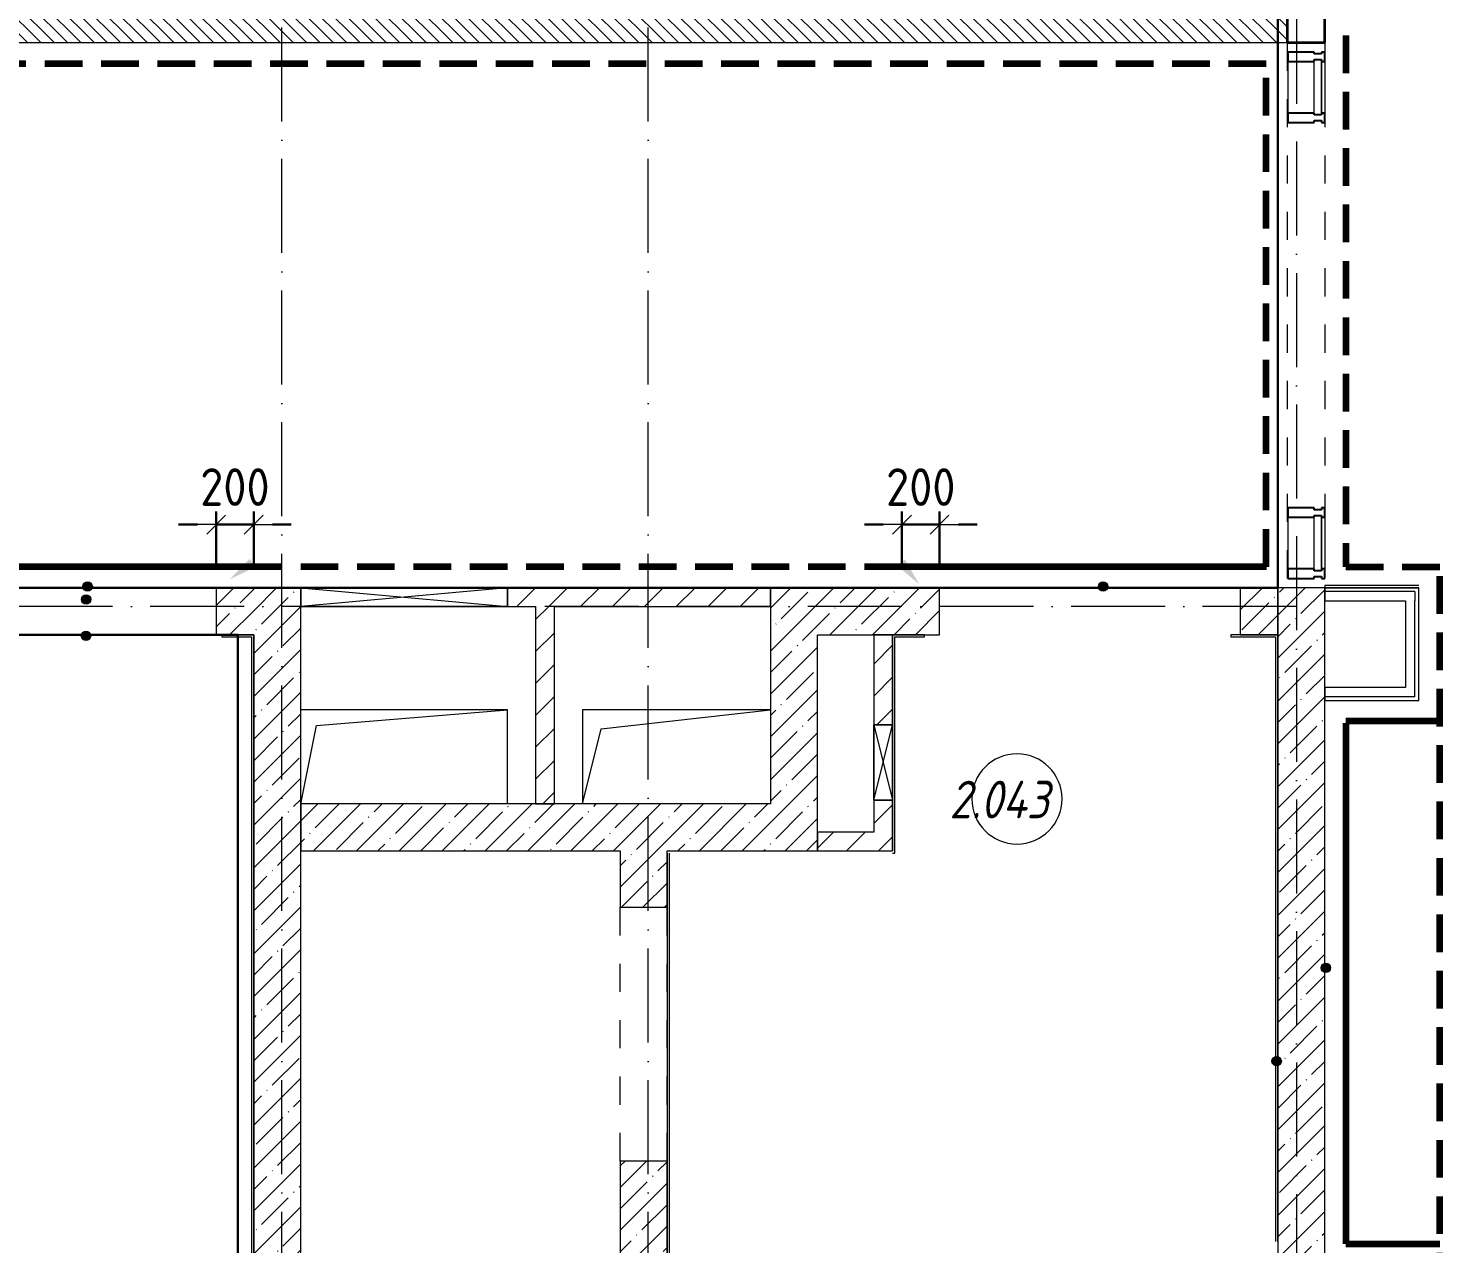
# Model space of a CAD drawing. Header units: millimetres. Extents: x -17017 to 628417, y -109036 to 199237.
# Drawn here: x 74630 to 82142, y -101805 to -95339 of the extents above; entities that cross this region are included whole.
import ezdxf

# ---------------------------------------------------------------- set-up
doc = ezdxf.new("R2010")
doc.units = ezdxf.units.MM
for name, pattern in [('50_200_ШТРИХ_1Т_ш5_п1_п1_', [700, 500, -100, 0, -100]), ('Штрих короткий', [300, 150, -150]), ('Штриховая _2 мм - 1 мм_', [300, 200, -100])]:
    doc.linetypes.add(name, pattern=pattern)
for name, color, linetype, lineweight in [('0-1', 7, 'Continuous', 5), ('0-2', 7, 'Continuous', 9), ('Импосты витража', 7, 'Continuous', 9), ('Импосты витража-1', 7, 'Continuous', 25), ('Марки помещений', 7, 'Continuous', 9), ('Марки стен', 7, 'Continuous', 9), ('Несущие колонны-1', 7, 'Continuous', 35), ('Обобщенные модели', 7, 'Continuous', 9), ('Общие ребра', 7, 'Continuous', 9), ('Оси-2', 7, '50_200_ШТРИХ_1Т_ш5_п1_п1_', 9), ('Остекление-1', 7, 'Continuous', 9), ('Перемычка-1', 7, 'Штрих короткий', 9), ('Размеры', 7, 'Continuous', 15), ('Стены-1', 7, 'Continuous', 13), ('стяжа', 7, 'Continuous', 30), ('Текстовые примечания', 7, 'Continuous', 9), ('Штриховка разреза-1', 7, 'Continuous', 9), ('Элементы узлов', 7, 'Continuous', 9)]:
    doc.layers.add(name, color=color, linetype=linetype, lineweight=lineweight)
doc.layers.add('СТ 1_12', color=7, linetype='Continuous', lineweight=90, true_color=0x82a33b)
doc.layers.add('СТ-1_1', color=7, linetype='Штриховая _2 мм - 1 мм_', lineweight=90, true_color=0x888888)
doc.layers.get('0-2').off()
doc.styles.add('ISOCPEUR_I_2', font='isocpeui.ttf', dxfattribs={"width": 0.85, "height": 2.3})
doc.styles.add('СПДС', font='isocpeur.ttf', dxfattribs={"width": 0.9})
doc.dimstyles.new('Размера А3', dxfattribs={"dimtxt": 200, "dimasz": 100, "dimexe": 70, "dimexo": 100, "dimgap": 20, "dimtad": 1, "dimdec": 0, "dimrnd": 10, "dimzin": 0, "dimdsep": 46, "dimtxsty": 'СПДС', "dimblk": 'ARROWHEAD_6', "dimcen": 1, "dimclrd": 256, "dimclre": 256, "dimclrt": 256, "dimazin": 0, "dimtfac": 1, "dimtdec": 0, "dimtmove": 2, "dimatfit": 3, "dimfxl": 1, "dimtolj": 1, "dimtzin": 0, "dimarcsym": 0})
pattern_1 = [(45, (0, 0), (-114.04925, 114.04925), []), (45, (114.05, 0), (-114.04925, 114.04925), [201.612, -40.322, 3.353, -36.97])]
pattern_2 = [(45, (0, 0), (-84.85281, 84.85281), [])]

# ---------------------------------------------------------------- blocks, each defined once
blk = doc.blocks.new('ARROWHEAD_6')
at = {"color": 0, "linetype": 'Continuous'}
for p, q in [((0, 0), (-1, 0)), ((-0.5, -0.5), (0.5, 0.5))]:
    blk.add_line(p, q, dxfattribs=at)
blk = doc.blocks.new('*D653')
at = {"layer": 'Defpoints', "color": 0, "transparency": 16777216}
for p in [(79479.9, -97979.7), (79279.9, -98303.3), (79479.9, -98307.3)]:
    blk.add_point(p, dxfattribs=at)
at = {"layer": 'Размеры', "lineweight": -2, "transparency": 16777216}
for p, q in [((79279.9, -98203.3), (79279.9, -97909.7)), ((79479.9, -98207.3), (79479.9, -97909.7)), ((79179.9, -97979.7), (79079.9, -97979.7)), ((79279.9, -97979.7), (79479.9, -97979.7)), ((79579.9, -97979.7), (79679.9, -97979.7))]:
    blk.add_line(p, q, dxfattribs=at)
at = {"layer": 'Размеры', "lineweight": -2, "transparency": 16777216, "xscale": 100, "yscale": 100, "zscale": 100}
blk.add_blockref('ARROWHEAD_6', (79279.9, -97979.7), dxfattribs=at)
at = {"layer": 'Размеры', "lineweight": -2, "transparency": 16777216, "xscale": 100, "yscale": 100, "zscale": 100, "rotation": 180}
blk.add_blockref('ARROWHEAD_6', (79479.9, -97979.7), dxfattribs=at)
at = {"layer": 'Размеры', "transparency": 16777216, "insert": (79379.9, -97779.7), "char_height": 200, "width": 1.866, "attachment_point": 5, "style": 'СПДС'}
blk.add_mtext('\\A1;200', dxfattribs=at)
blk = doc.blocks.new('*D654')
at = {"layer": 'Defpoints', "color": 0, "transparency": 16777216}
for p in [(75829.9, -97979.7), (75629.9, -98307.3), (75829.9, -98303.3)]:
    blk.add_point(p, dxfattribs=at)
at = {"layer": 'Размеры', "lineweight": -2, "transparency": 16777216}
for p, q in [((75629.9, -98207.3), (75629.9, -97909.7)), ((75829.9, -98203.3), (75829.9, -97909.7)), ((75529.9, -97979.7), (75429.9, -97979.7)), ((75629.9, -97979.7), (75829.9, -97979.7)), ((75929.9, -97979.7), (76029.9, -97979.7))]:
    blk.add_line(p, q, dxfattribs=at)
at = {"layer": 'Размеры', "lineweight": -2, "transparency": 16777216, "xscale": 100, "yscale": 100, "zscale": 100}
blk.add_blockref('ARROWHEAD_6', (75629.9, -97979.7), dxfattribs=at)
at = {"layer": 'Размеры', "lineweight": -2, "transparency": 16777216, "xscale": 100, "yscale": 100, "zscale": 100, "rotation": 180}
blk.add_blockref('ARROWHEAD_6', (75829.9, -97979.7), dxfattribs=at)
at = {"layer": 'Размеры', "transparency": 16777216, "insert": (75729.9, -97779.7), "char_height": 200, "width": 1.866, "attachment_point": 5, "style": 'СПДС'}
blk.add_mtext('\\A1;200', dxfattribs=at)
blk = doc.blocks.new('Проем_Дверь_Прямоугольный - 1350х2100h_проемы без заполнения-26950587-АИ2_02_План отделки стен 2-го этажа _Часть 2_')
at = {"layer": 'Перемычка-1'}
for p, q in [((675, 125), (-675, 125)), ((675, -125), (-675, -125))]:
    blk.add_line(p, q, dxfattribs=at)
blk = doc.blocks.new('PNS_Панель прямоугольная2 - Нр_Стекло - 40мм-28950549-АИ2_02_План отделки стен 2-го этажа _Часть 2_')
at = {"layer": 'Остекление-1'}
for p, q in [((-137.5, 40), (137.5, 40)), ((-147.5, 0), (147.5, 0)), ((137.5, 0), (-137.5, 0))]:
    blk.add_line(p, q, dxfattribs=at)
blk = doc.blocks.new('Прямоугольный импост - Импост структурный с накладкой - 180мм-26944798-АИ2_02_План отделки стен 2-го этажа _Часть 2_')
at = {"layer": 'Импосты витража-1'}
for p, q in [((-25, 0), (-25, 17)), ((-25, 17), (25, 17)), ((-15, 0), (-25, 0)), ((-15, -40), (-15, 0)), ((25, 0), (15, 0)), ((15, 0), (15, -40)), ((25, 17), (25, 0)), ((-25, -180), (-25, -40)), ((-25, -40), (-15, -40)), ((15, -40), (25, -40)), ((25, -40), (25, -180)), ((25, -180), (-25, -180))]:
    blk.add_line(p, q, dxfattribs=at)
blk = doc.blocks.new('Прямоугольный импост - Импост структурный с накладкой - 180мм-27001384-АИ2_02_План отделки стен 2-го этажа _Часть 2_')
at = {"layer": 'Импосты витража'}
for p, q in [((40850, 10700), (40850, 10425)), ((41047, 10700), (41047, 10425))]:
    blk.add_line(p, q, dxfattribs=at)
blk = doc.blocks.new('Прямоугольный импост - Импост структурный с накладкой - 180мм-26943387-АИ2_02_План отделки стен 2-го этажа _Часть 2_')
at = {"layer": 'Импосты витража-1'}
for p, q in [((-25, 0), (-25, 17)), ((-25, 17), (25, 17)), ((-15, 0), (-25, 0)), ((-15, -40), (-15, 0)), ((25, 0), (15, 0)), ((15, 0), (15, -40)), ((25, 17), (25, 0)), ((-25, -180), (-25, -40)), ((-25, -40), (-15, -40)), ((15, -40), (25, -40)), ((25, -40), (25, -180)), ((25, -180), (-25, -180))]:
    blk.add_line(p, q, dxfattribs=at)
blk = doc.blocks.new('AR_Отверстие прямоугольное _в плите_ - AR_Отверстие прямоугольное _в плите_-V238-АИ2_02_План отделки стен 2-го этажа _Часть 2_')
at = {"layer": 'Обобщенные модели'}
for p, q in [((500, 250), (-500, 250)), ((-500, 250), (-500, -250)), ((-400, 150), (500, 250)), ((-500, -250), (-400, 150))]:
    blk.add_line(p, q, dxfattribs=at)
blk = doc.blocks.new('AR_Отверстие прямоугольное _в плите_ - AR_Отверстие прямоугольное _в плите_-30552508-АИ2_02_План отделки стен 2-го этажа _Часть 2_')
at = {"layer": 'Обобщенные модели'}
for p, q in [((550, 250), (-550, 250)), ((-466.7, 166.7), (550, 250)), ((550, -250), (550, 250)), ((-550, -250), (-466.7, 166.7))]:
    blk.add_line(p, q, dxfattribs=at)
blk = doc.blocks.new('Проем_Дверь_Прямоугольный - 2900х2800h_витражные проемы-35267925-АИ2_02_План отделки стен 2-го этажа _Часть 2_')
at = {"layer": 'Перемычка-1'}
for p, q in [((1450, 100), (-1450, 100)), ((1450, -100), (-1450, -100))]:
    blk.add_line(p, q, dxfattribs=at)
blk = doc.blocks.new('BSC_Колонна _Прямоугольная1 - 200х200 _металл_-35201446-АИ2_02_План отделки стен 2-го этажа _Часть 2_')
at = {"layer": 'Несущие колонны-1'}
for p, q in [((100, 100), (-100, 100)), ((-100, 100), (-100, -100)), ((100, -100), (100, 100)), ((-100, -100), (100, -100))]:
    blk.add_line(p, q, dxfattribs=at)
blk = doc.blocks.new('AR_Отверстие прямоугольное _в стене_ - AR_Отверстие прямоугольное _в стене__ОВ-36859992-АИ2_02_План отделки стен 2-го этажа _Часть 2_')
at = {"layer": 'Элементы узлов'}
for p, q in [((-550, -50), (-550, 50)), ((-550, 50), (550, 50)), ((550, 50), (-550, -50)), ((-550, 50), (550, -50)), ((550, 50), (-550, 50)), ((-550, 50), (-550, -50)), ((550, 50), (550, -50)), ((550, -50), (550, 50)), ((550, -50), (-550, -50)), ((-550, -50), (550, -50))]:
    blk.add_line(p, q, dxfattribs=at)
blk = doc.blocks.new('AR_Отверстие прямоугольное _в стене_ - AR_Отверстие прямоугольное _в стене__ОВ-36860920-АИ2_02_План отделки стен 2-го этажа _Часть 2_')
at = {"layer": 'Элементы узлов'}
for p, q in [((-200, -50), (-200, 50)), ((-200, 50), (200, 50)), ((200, 50), (-200, -50)), ((-200, 50), (200, -50)), ((200, 50), (-200, 50)), ((-200, 50), (-200, -50)), ((200, 50), (200, -50)), ((200, -50), (200, 50)), ((200, -50), (-200, -50)), ((-200, -50), (200, -50))]:
    blk.add_line(p, q, dxfattribs=at)
blk = doc.blocks.new('0125-Р-ОО-Ш2-АР-о_23_10_2024_rvt-1-АИ2_02_План отделки стен 2-го этажа _Часть 2_')
at = {"layer": 'Штриховка разреза-1'}
h = blk.add_hatch(dxfattribs=at)
h.set_pattern_fill('FP_2', color=256, style=0, pattern_type=2)
h.set_pattern_definition([(135, (0, 0), (-35.35534, -35.35534), [])])
h.paths.add_polyline_path([(91400, 10800), (91400, 11000), (80350, 11000), (80350, 10800), (91018.2, 10800)], flags=0)
h = blk.add_hatch(dxfattribs=at)
h.set_pattern_fill('FP_1', color=256, style=0, pattern_type=2)
h.set_pattern_definition(pattern_1)
h.paths.add_polyline_path([(85900, 7650), (85900, 7900), (85700, 7900), (85700, 7650)], flags=0)
h.paths.add_polyline_path([(83750, 7650), (84100, 7650), (84100, 7900), (83750, 7900)], flags=0)
h = blk.add_hatch(dxfattribs=at)
h.set_pattern_fill('FP_1', color=256, style=0, pattern_type=2)
h.set_pattern_definition(pattern_1)
h.paths.add_polyline_path([(86150, 3550), (86150, 7900), (85900, 7900), (85900, 3550), (86125.3, 3550)], flags=0)
h = blk.add_hatch(dxfattribs=at)
h.set_pattern_fill('FP_3', color=256, style=0, pattern_type=2)
h.set_pattern_definition(pattern_2)
h.paths.add_polyline_path([(88650, 7800), (88650, 7900), (87250, 7900), (87250, 7800), (87500, 7800)], flags=0)
h = blk.add_hatch(dxfattribs=at)
h.set_pattern_fill('FP_1', color=256, style=0, pattern_type=2)
h.set_pattern_definition(pattern_1)
h.paths.add_polyline_path([(89550, 7650), (89550, 7900), (88650, 7900), (88650, 7650), (88900, 7650)], flags=0)
h.paths.add_polyline_path([(91350, 7650), (91350, 7900), (91150, 7900), (91150, 7650)], flags=0)
h = blk.add_hatch(dxfattribs=at)
h.set_pattern_fill('FP_1', color=256, style=0, pattern_type=2)
h.set_pattern_definition(pattern_1)
h.paths.add_polyline_path([(91600, 3675), (91600, 7900), (91350, 7900), (91350, 3675)], flags=0)
h = blk.add_hatch(dxfattribs=at)
h.set_pattern_fill('FP_3', color=256, style=0, pattern_type=2)
h.set_pattern_definition(pattern_2)
h.paths.add_polyline_path([(87500, 6750), (87500, 7800), (87400, 7800), (87400, 6750)], flags=0)
h = blk.add_hatch(dxfattribs=at)
h.set_pattern_fill('FP_1', color=256, style=0, pattern_type=2)
h.set_pattern_definition(pattern_1)
h.paths.add_polyline_path([(88900, 6750), (88900, 7650), (88650, 7650), (88650, 6750)], flags=0)
h = blk.add_hatch(dxfattribs=at)
h.set_pattern_fill('FP_3', color=256, style=0, pattern_type=2)
h.set_pattern_definition(pattern_2)
h.paths.add_polyline_path([(89300, 6500), (89300, 6770), (89200, 6770), (89200, 6500)], flags=0)
h.paths.add_polyline_path([(89300, 7170), (89300, 7650), (89200, 7650), (89200, 7170), (89254.3, 7170)], flags=0)
h = blk.add_hatch(dxfattribs=at)
h.set_pattern_fill('FP_1', color=256, style=0, pattern_type=2)
h.set_pattern_definition(pattern_1)
h.paths.add_polyline_path([(88900, 6500), (88900, 6750), (86150, 6750), (86150, 6500), (88100, 6500)], flags=0)
h = blk.add_hatch(dxfattribs=at)
h.set_pattern_fill('FP_3', color=256, style=0, pattern_type=2)
h.set_pattern_definition(pattern_2)
h.paths.add_polyline_path([(89200, 6500), (89200, 6600), (88900, 6600), (88900, 6500)], flags=0)
h = blk.add_hatch(dxfattribs=at)
h.set_pattern_fill('FP_1', color=256, style=0, pattern_type=2)
h.set_pattern_definition(pattern_1)
h.paths.add_polyline_path([(87850, 3800), (88100, 3800), (88100, 4850), (87850, 4850), (87850, 4189)], flags=0)
h.paths.add_polyline_path([(87850, 6200), (88100, 6200), (88100, 6500), (87850, 6500)], flags=0)
at = {"layer": 'Общие ребра'}
for p, q in [((92080, 7880), (91600, 7880)), ((92080, 7880), (92080, 7830)), ((92080, 7320), (92080, 7830)), ((92030, 7320), (91600, 7320)), ((92080, 7320), (92030, 7320))]:
    blk.add_line(p, q, dxfattribs=at)
at = {"layer": 'Стены-1'}
for p, q in [((80350, 10800), (91400, 10800)), ((85900, 7900), (85700, 7900)), ((85700, 7900), (85700, 7650)), ((86150, 7900), (85900, 7900)), ((88650, 7900), (87250, 7900)), ((89550, 7900), (88650, 7900)), ((88650, 7900), (88650, 7650)), ((88650, 7800), (88650, 7900)), ((89550, 7650), (89550, 7900)), ((91350, 7900), (91150, 7900)), ((91150, 7900), (91150, 7650)), ((91350, 7650), (91350, 7900)), ((91600, 7900), (91350, 7900)), ((91350, 7900), (91350, 3675)), ((91600, 3675), (91600, 7900)), ((92100, 7900), (91600, 7900)), ((91600, 7900), (91600, 7830)), ((92100, 7880), (92100, 7900)), ((91600, 7830), (92030, 7830)), ((92030, 7830), (92030, 7370)), ((92100, 7830), (92100, 7880)), ((92100, 7300), (92100, 7830)), ((86150, 3800), (86150, 7800)), ((87250, 7800), (87400, 7800)), ((87400, 7800), (87400, 6750)), ((87500, 7800), (88650, 7800)), ((87500, 6750), (87500, 7800)), ((85700, 7650), (85900, 7650)), ((85900, 7650), (85900, 3550)), ((88650, 7650), (88650, 6750)), ((88900, 7650), (89550, 7650)), ((88900, 6750), (88900, 7650)), ((89300, 7650), (89200, 7650)), ((89200, 7650), (89200, 7170)), ((89300, 7170), (89300, 7650)), ((91150, 7650), (91350, 7650)), ((92030, 7370), (91600, 7370)), ((91600, 7370), (91600, 7300)), ((91600, 7300), (92030, 7300)), ((92030, 7300), (92080, 7300)), ((92080, 7300), (92100, 7300)), ((89200, 6770), (89200, 6600)), ((89300, 6500), (89300, 6770)), ((88650, 6750), (86150, 6750)), ((86150, 6750), (86150, 6500)), ((87400, 6750), (87500, 6750)), ((88900, 6500), (88900, 6750)), ((89200, 6600), (88900, 6600)), ((88900, 6600), (88900, 6500)), ((86150, 6500), (87850, 6500)), ((87850, 6500), (87850, 6200)), ((88100, 6200), (88100, 6500)), ((88100, 6500), (88900, 6500)), ((88900, 6500), (89200, 6500)), ((89200, 6500), (89300, 6500)), ((87850, 6200), (88100, 6200)), ((87850, 4850), (87850, 3800)), ((88100, 4850), (87850, 4850)), ((88100, 3800), (88100, 4850))]:
    blk.add_line(p, q, dxfattribs=at)
at = {"layer": '0-2'}
for name, p, rotation in [('BSC_Колонна _Прямоугольная1 - 200х200 _металл_-35201446-АИ2_02_План отделки стен 2-го этажа _Часть 2_', (91500, 10900), 270.0000000000001), ('Проем_Дверь_Прямоугольный - 2900х2800h_витражные проемы-35267925-АИ2_02_План отделки стен 2-го этажа _Часть 2_', (91500, 9350), 89.99999999999993), ('PNS_Панель прямоугольная2 - Нр_Стекло - 40мм-28950549-АИ2_02_План отделки стен 2-го этажа _Часть 2_', (91583, 10562.5), 89.99999999999918), ('PNS_Панель прямоугольная2 - Нр_Стекло - 40мм-28950549-АИ2_02_План отделки стен 2-го этажа _Часть 2_', (91583, 8137.5), 89.99999999999918), ('AR_Отверстие прямоугольное _в стене_ - AR_Отверстие прямоугольное _в стене__ОВ-36860920-АИ2_02_План отделки стен 2-го этажа _Часть 2_', (89250, 6970), 90), ('Проем_Дверь_Прямоугольный - 1350х2100h_проемы без заполнения-26950587-АИ2_02_План отделки стен 2-го этажа _Часть 2_', (87975, 5525), 269.9999999999999)]:
    blk.add_blockref(name, p, dxfattribs=dict(at, rotation=rotation))
at = {"layer": '0-2', "extrusion": (0, 0, -1), "rotation": 90.00000000000084}
for name, p in [('Прямоугольный импост - Импост структурный с накладкой - 180мм-26943387-АИ2_02_План отделки стен 2-го этажа _Часть 2_', (-91583, 10725)), ('Прямоугольный импост - Импост структурный с накладкой - 180мм-26944798-АИ2_02_План отделки стен 2-го этажа _Часть 2_', (-91583, 10400)), ('Прямоугольный импост - Импост структурный с накладкой - 180мм-26944798-АИ2_02_План отделки стен 2-го этажа _Часть 2_', (-91583, 8300)), ('Прямоугольный импост - Импост структурный с накладкой - 180мм-26943387-АИ2_02_План отделки стен 2-го этажа _Часть 2_', (-91583, 7975))]:
    blk.add_blockref(name, p, dxfattribs=at)
at = {"layer": '0-2'}
for name, p in [('Прямоугольный импост - Импост структурный с накладкой - 180мм-27001384-АИ2_02_План отделки стен 2-го этажа _Часть 2_', (50553, 0)), ('Прямоугольный импост - Импост структурный с накладкой - 180мм-27001384-АИ2_02_План отделки стен 2-го этажа _Часть 2_', (50553, -2425)), ('AR_Отверстие прямоугольное _в стене_ - AR_Отверстие прямоугольное _в стене__ОВ-36859992-АИ2_02_План отделки стен 2-го этажа _Часть 2_', (86700, 7850)), ('AR_Отверстие прямоугольное _в плите_ - AR_Отверстие прямоугольное _в плите_-30552508-АИ2_02_План отделки стен 2-го этажа _Часть 2_', (86700, 7000)), ('AR_Отверстие прямоугольное _в плите_ - AR_Отверстие прямоугольное _в плите_-V238-АИ2_02_План отделки стен 2-го этажа _Часть 2_', (88150, 7000))]:
    blk.add_blockref(name, p, dxfattribs=at)
blk = doc.blocks.new('AI_Марка_Помещение_х1__Общий_E___ISO-2_1K_ - Номер-16210215-АИ2_02_План отделки стен 2-го этажа _Часть 2_')
at = {"layer": 'Марки помещений'}
for start, end in [(360, 180), (180, 360)]:
    blk.add_arc((0.039, 0.312), 2.4, start, end, dxfattribs=at)
blk = doc.blocks.new('2ч2эт')
at = {"layer": 'Марки стен'}
h = blk.add_hatch(color=256, dxfattribs=at)
edge = h.paths.add_edge_path(flags=0)
edge.add_arc((74946.1, -98309.3), 25, 0, 360)
h = blk.add_hatch(color=256, dxfattribs=at)
edge = h.paths.add_edge_path(flags=0)
edge.add_arc((80350.5, -98309.3), 25, 0, 360)
h = blk.add_hatch(color=256, dxfattribs=at)
edge = h.paths.add_edge_path(flags=0)
edge.add_arc((74938.2, -98377.2), 25, 0, 360)
h = blk.add_hatch(color=256, dxfattribs=at)
edge = h.paths.add_edge_path(flags=0)
edge.add_arc((74937.4, -98571.3), 25, 0, 360)
h = blk.add_hatch(color=256, dxfattribs=at)
edge = h.paths.add_edge_path(flags=0)
edge.add_arc((81535.9, -100337.6), 25, 0, 360)
h = blk.add_hatch(color=256, dxfattribs=at)
edge = h.paths.add_edge_path(flags=0)
edge.add_arc((81273.9, -100834.3), 25, 0, 360)
at = {"layer": 'Текстовые примечания'}
for points in [[(75701.9, -98271.3), (75838.6, -98204.3), (75807.5, -98161.5)], [(79371.6, -98296.4), (79294.9, -98164.8), (79254.5, -98198.9)]]:
    blk.add_hatch(color=256, dxfattribs=at).paths.add_polyline_path(points, flags=0)
at = {"layer": 'Марки стен'}
for centre in [(74946.1, -98309.3), (80350.5, -98309.3), (74938.2, -98377.2), (74937.4, -98571.3), (81535.9, -100337.6), (81273.9, -100834.3)]:
    blk.add_circle(centre, 25, dxfattribs=at)
at = {"layer": 'СТ 1_12'}
for p, q in [((75829.9, -98203.3), (73829.9, -98203.3)), ((81219.9, -98203.3), (79279.9, -98203.3)), ((81641.9, -99023.3), (82141.9, -99023.3)), ((81641.9, -99035.3), (81641.9, -101805.3)), ((81641.9, -101805.3), (82141.9, -101805.3))]:
    blk.add_line(p, q, dxfattribs=at)
at = {"layer": 'СТ-1_1'}
for p, q in [((81641.9, -81877.3), (81641.9, -98203.3)), ((81217.9, -95527.3), (69667.9, -95527.3)), ((81217.9, -98203.3), (81217.9, -95527.3)), ((79279.9, -98203.3), (75829.9, -98203.3)), ((81641.9, -98203.3), (82141.9, -98203.3)), ((82141.9, -105953.3), (82141.9, -98203.3))]:
    blk.add_line(p, q, dxfattribs=at)
at = {"layer": 'Стены-1'}
for p, q in [((82029.9, -98303.3), (81529.9, -98303.3)), ((81529.9, -98303.3), (81529.9, -98315.3)), ((81529.9, -98315.3), (82029.9, -98315.3)), ((75829.9, -98565.3), (75659.9, -98565.3)), ((75659.9, -98565.3), (75659.9, -98577.3)), ((75659.9, -98577.3), (75817.9, -98577.3)), ((75817.9, -98577.3), (75817.9, -102677.3)), ((75829.9, -102665.3), (75829.9, -98565.3)), ((79399.9, -98565.3), (79229.9, -98565.3)), ((79229.9, -98565.3), (79229.9, -99045.3)), ((79241.9, -98577.3), (79399.9, -98577.3)), ((79241.9, -99727.3), (79241.9, -98577.3)), ((79399.9, -98577.3), (79399.9, -98565.3)), ((81279.9, -98565.3), (81029.9, -98565.3)), ((81029.9, -98565.3), (81029.9, -98577.3)), ((81029.9, -98577.3), (81267.9, -98577.3)), ((81267.9, -98577.3), (81267.9, -101793.3)), ((81279.9, -101793.3), (81279.9, -98565.3)), ((79229.9, -99445.3), (79229.9, -99715.3)), ((78029.9, -99727.3), (78029.9, -102415.3)), ((78041.9, -102403.3), (78041.9, -99727.3)), ((79229.9, -99727.3), (79241.9, -99727.3))]:
    blk.add_line(p, q, dxfattribs=at)
at = {"layer": '0-1'}
blk.add_blockref('0125-Р-ОО-Ш2-АР-о_23_10_2024_rvt-1-АИ2_02_План отделки стен 2-го этажа _Часть 2_', (-10070.1, -106215.3), dxfattribs=at)
at = {"layer": 'Марки помещений', "xscale": 99.99999999999993, "yscale": 99.99999999999993, "zscale": 99.99999999999993}
blk.add_blockref('AI_Марка_Помещение_х1__Общий_E___ISO-2_1K_ - Номер-16210215-АИ2_02_План отделки стен 2-го этажа _Часть 2_', (79888, -99469.9), dxfattribs=at)
at = {"layer": 'Марки помещений', "insert": (79532.4, -99342), "char_height": 200, "width": 817.721, "attachment_point": 1, "style": 'ISOCPEUR_I_2'}
blk.add_mtext('2.043', dxfattribs=at)
blk = doc.blocks.new('ось2эт')
at = {"layer": 'Оси-2'}
for p, q in [((77929.9, -108435.9), (77929.9, -54635.1)), ((81379.9, -54635.1), (81379.9, -108435.9)), ((75979.9, -108435.9), (75979.9, -55905.1)), ((81379.9, -98415.3), (-12388.8, -98415.3))]:
    blk.add_line(p, q, dxfattribs=at)
at = {"layer": 'Размеры'}
for base, p1, p2, picture, middle in [((75829.9, -97979.7), (75629.9, -98307.3), (75829.9, -98303.3), '*D654', (75729.9, -97779.7)), ((79479.9, -97979.7), (79279.9, -98303.3), (79479.9, -98307.3), '*D653', (79379.9, -97779.7))]:
    dim = blk.add_linear_dim(base=base, p1=p1, p2=p2, dimstyle='Размера А3', dxfattribs=at)
    dim.commit()
    dim.dimension.update_dxf_attribs({"geometry": picture, "text_midpoint": middle})

msp = doc.modelspace()

# ---------------------------------------------------------------- linework, layer by layer
at = {"layer": 'стяжа'}
for points in [[(31129.9, -95215.3), (81279.9, -95215.3), (81279.9, -98315.3), (31129.9, -98315.3)], [(73679.9, -106053.3), (75744.9, -106053.3), (75744.9, -98565.3), (73679.9, -98565.3)]]:
    msp.add_lwpolyline(points, close=True, dxfattribs=at)

# ---------------------------------------------------------------- block references
for name in ['ось2эт', '2ч2эт']:
    msp.add_blockref(name, (0, 0), dxfattribs=at)

doc.saveas('drawing.dxf')
